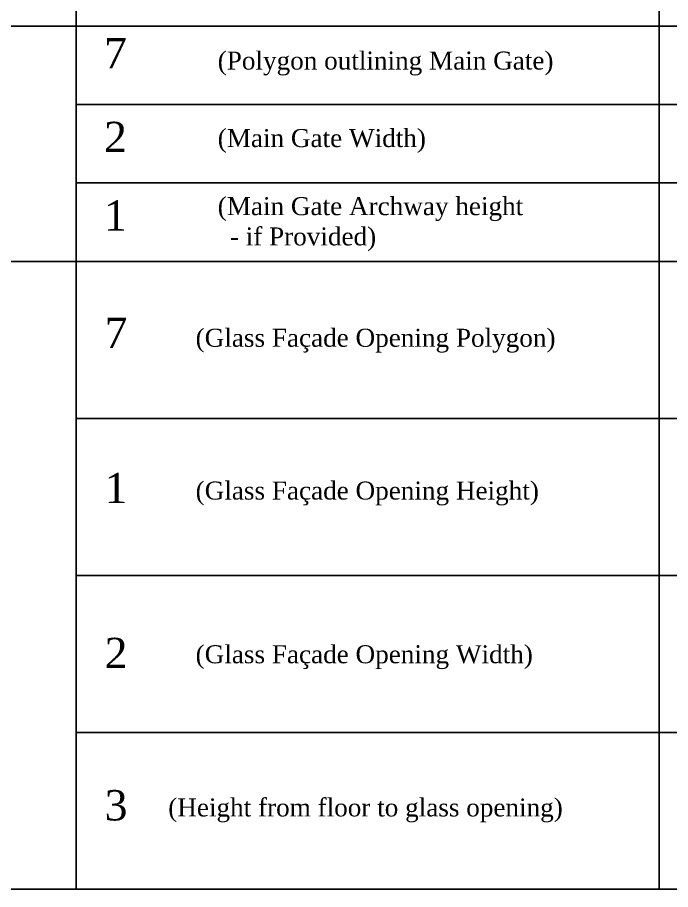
# Model space of a CAD drawing. Header units: millimetres. Extents: x -9481 to -9286, y 28723 to 28853.
# Drawn here: x -9462.12 to -9457.79, y 28730.39 to 28736.17 of the extents above; entities that cross this region are included whole.
import ezdxf

# ---------------------------------------------------------------- set-up
doc = ezdxf.new("R2010")
doc.units = ezdxf.units.MM
doc.linetypes.add('CONTINULUS', pattern=[0])
doc.styles.add('MtXpl_Georgia', font='georgiab.ttf')

msp = doc.modelspace()

# ---------------------------------------------------------------- linework, layer by layer
for p, q in [((-9461.7318, 28736.6355), (-9461.7318, 28736.1133)), ((-9457.8622, 28736.6355), (-9457.8622, 28736.1148)), ((-9461.7318, 28736.1148), (-9461.7318, 28735.5927)), ((-9457.8622, 28736.1148), (-9457.8622, 28735.5942)), ((-9461.7318, 28735.5942), (-9461.7318, 28735.072)), ((-9457.8622, 28735.5942), (-9457.8622, 28735.0735)), ((-9461.7318, 28735.0735), (-9461.7318, 28734.5529)), ((-9457.8622, 28735.0735), (-9457.8622, 28734.5529)), ((-9461.7318, 28734.5529), (-9461.7318, 28734.0307)), ((-9457.8622, 28734.5529), (-9457.8622, 28734.0322)), ((-9461.7318, 28734.0322), (-9461.7318, 28733.5101)), ((-9457.8622, 28734.0322), (-9457.8622, 28733.5116)), ((-9461.7318, 28733.5116), (-9461.7318, 28732.9894)), ((-9457.8622, 28733.5116), (-9457.8622, 28732.9909)), ((-9461.7318, 28732.9909), (-9461.7318, 28732.4688)), ((-9457.8622, 28732.9909), (-9457.8622, 28732.4703)), ((-9461.7318, 28732.4703), (-9461.7318, 28731.9481)), ((-9457.8622, 28732.4703), (-9457.8622, 28731.9496)), ((-9461.7318, 28731.9496), (-9461.7318, 28731.4275)), ((-9457.8622, 28731.9496), (-9457.8622, 28731.429)), ((-9461.7318, 28731.429), (-9461.7318, 28730.9068)), ((-9457.8622, 28731.429), (-9457.8622, 28730.9083)), ((-9461.7318, 28730.9083), (-9461.7318, 28730.3862)), ((-9457.8622, 28730.9083), (-9457.8622, 28730.3877))]:
    msp.add_line(p, q)
msp.add_lwpolyline([(-9481.2579, 28736.6355), (-9442.23, 28736.6355), (-9442.23, 28736.1148), (-9481.2579, 28736.1148), (-9481.2579, 28736.6355)], close=True)
for points in [[(-9481.2579, 28735.5942), (-9481.2579, 28736.1148), (-9442.23, 28736.1148), (-9442.23, 28735.5942), (-9461.7318, 28735.5942)], [(-9461.7318, 28735.5942), (-9442.23, 28735.5942), (-9442.23, 28735.0735), (-9461.7318, 28735.0735)], [(-9461.7318, 28735.0735), (-9442.23, 28735.0735), (-9442.23, 28734.5529), (-9481.2579, 28734.5529), (-9481.2579, 28735.0735), (-9481.2579, 28735.0735)], [(-9481.2579, 28734.0322), (-9481.2579, 28734.5529), (-9442.23, 28734.5529), (-9442.23, 28734.0322)], [(-9442.23, 28734.0322), (-9442.23, 28733.5116), (-9461.7318, 28733.5116)], [(-9461.7318, 28733.5116), (-9442.23, 28733.5116), (-9442.23, 28732.9909)], [(-9442.23, 28732.9909), (-9442.23, 28732.4703), (-9461.7318, 28732.4703)], [(-9461.7318, 28732.4703), (-9442.23, 28732.4703), (-9442.23, 28731.9496)], [(-9442.23, 28731.9496), (-9442.23, 28731.429), (-9461.7318, 28731.429)], [(-9461.7318, 28731.429), (-9442.23, 28731.429), (-9442.23, 28730.9083)], [(-9442.23, 28730.9083), (-9442.23, 28730.3877), (-9481.2579, 28730.3877), (-9481.2579, 28730.9083)]]:
    msp.add_lwpolyline(points)

# ---------------------------------------------------------------- texts
at = {"linetype": 'CONTINULUS', "style": 'MtXpl_Georgia'}
for s, height, p in [('7', 0.2012, (-9461.5473, 28735.8341)), ('(Polygon outlining Main Gate)', 0.119406, (-9460.7923, 28735.8258)), ('2', 0.2012, (-9461.5473, 28735.2783)), ('(Main Gate Width)', 0.119406, (-9460.7923, 28735.3118)), ('(Main Gate Archway height ', 0.119406, (-9460.7923, 28734.8601)), ('1', 0.2012, (-9461.5473, 28734.7576)), ('- if Provided)', 0.119406, (-9460.7119, 28734.6593)), ('7', 0.2012, (-9461.5434, 28733.9793)), ('(Glass Façade Opening Polygon)', 0.119406, (-9460.9389, 28733.987)), ('1', 0.2012, (-9461.5434, 28732.9496)), ('(Glass Façade Opening Height)', 0.119406, (-9460.9389, 28732.9733)), ('2', 0.2012, (-9461.5434, 28731.8551)), ('(Glass Façade Opening Width)', 0.119406, (-9460.9389, 28731.8875)), ('3', 0.2012, (-9461.5434, 28730.8448)), ('(Height from floor to glass opening)', 0.119406, (-9461.1209, 28730.8713))]:
    msp.add_text(s, height=height, dxfattribs=at).set_placement(p)

doc.saveas('drawing.dxf')
